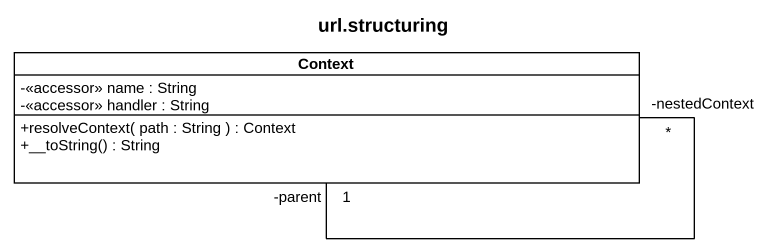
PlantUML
@startuml
title url.structuring
hide circle
hide empty members
skinparam classAttributeIconSize 0
class Context {
  -<<accessor>> name : String
  -<<accessor>> handler : String
  +resolveContext( path : String ) : Context
  +__toString() : String
}
Context "-parent\n1" -- "-nestedContext\n*" Context
@enduml
